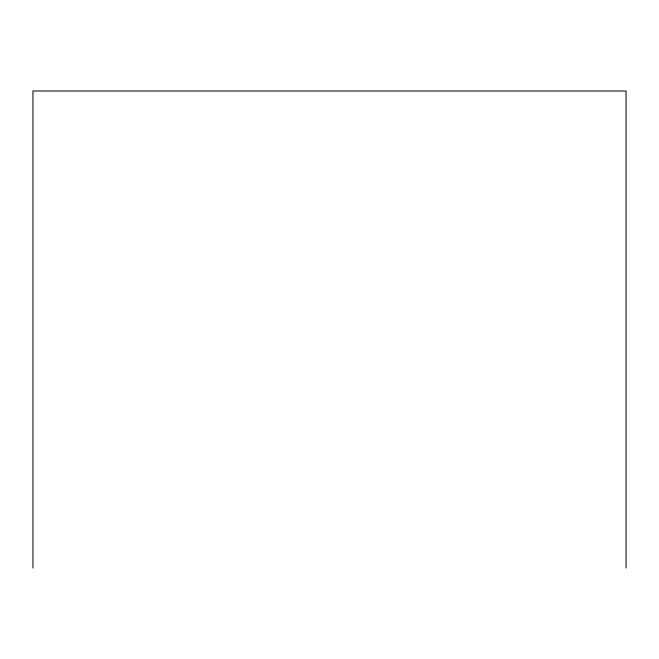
<?xml version="1.0" encoding="UTF-8"?>
<svg xmlns="http://www.w3.org/2000/svg" width="659" height="659" viewBox="0 0 659 659"><rect width="100%" height="100%" fill="white"/><g stroke="black" fill="none" stroke-linecap="round" stroke-linejoin="round"><path stroke-width="0.99" d="M626.05 568.017L626.05 90.983L32.95 90.983L32.95 568.017"/></g></svg>
